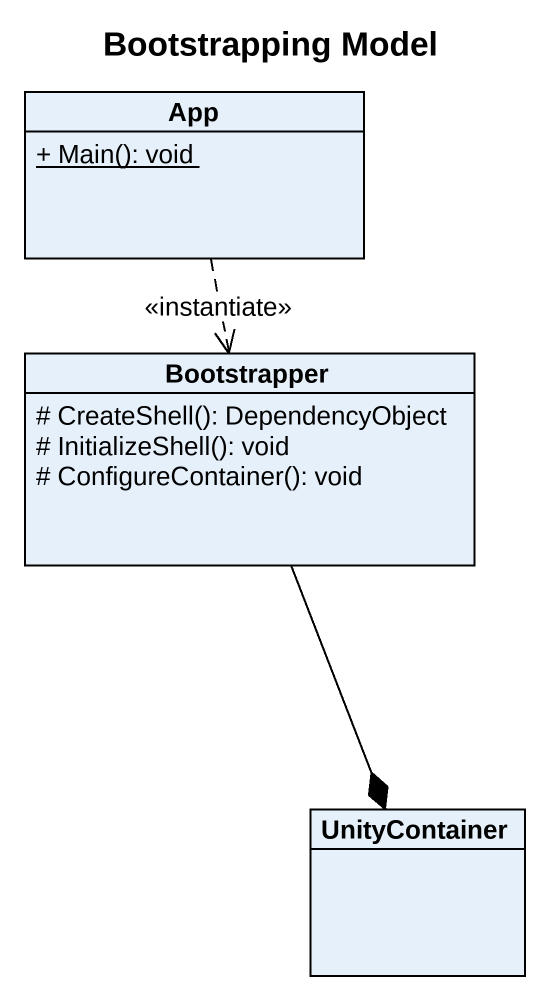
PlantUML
@startuml
title Bootstrapping Model
hide circle
hide empty members
skinparam classAttributeIconSize 0
class App {
  {static} + Main(): void
}
class Bootstrapper {
  # CreateShell(): DependencyObject
  # InitializeShell(): void
  # ConfigureContainer(): void
}
class UnityContainer
App ..> Bootstrapper : <<instantiate>>
Bootstrapper --* UnityContainer
@enduml
